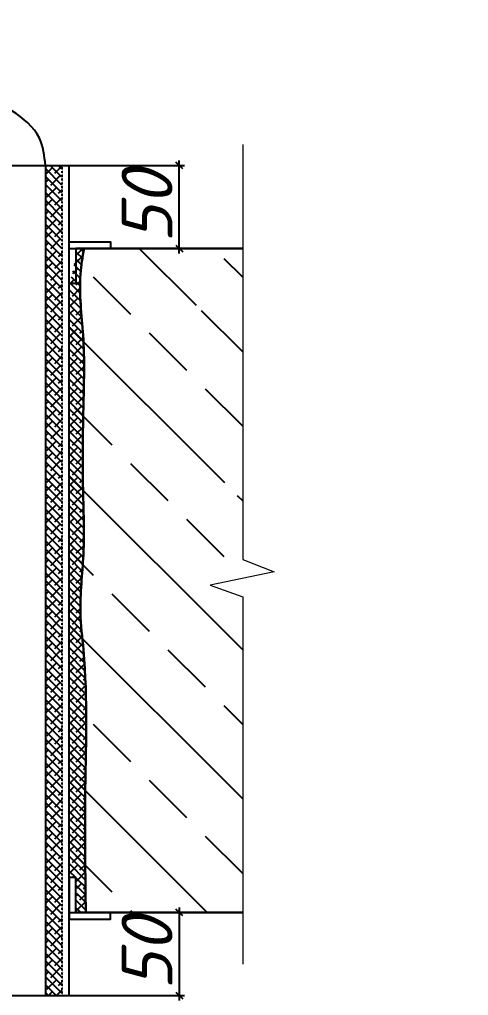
# Model space of a CAD drawing. Header units: millimetres. Extents: x -42533 to 645315, y 3457 to 82611.
# Drawn here: x 71058 to 72380, y 13483 to 16359 of the extents above; entities that cross this region are included whole.
import ezdxf
from ezdxf import colors
from ezdxf.entities.mleader import LeaderData, LeaderLine
from ezdxf.math import Vec2, Vec3

# ---------------------------------------------------------------- set-up
doc = ezdxf.new("R2010")
doc.units = ezdxf.units.MM
doc.linetypes.add('ШТРИХОВАЯ', pattern=[0.75, 0.5, -0.25])
doc.layers.add('PDF _Геометрия', color=7, linetype='Continuous')
doc.layers.add('ФВ-7', color=7, linetype='Continuous')
doc.layers.add('ЭМ_кабеленесущие конструкции', color=7, linetype='Continuous', lineweight=15)
doc.styles.add('ISOCPEUR', font='isocpeur.ttf', dxfattribs={"width": 0.85, "height": 275})
doc.styles.add('MYSTYLE', font='isocpeur.ttf', dxfattribs={"oblique": 15})
doc.dimstyles.new('1', dxfattribs={"dimtxt": 35, "dimasz": 20, "dimexe": 15, "dimexo": 0.625, "dimgap": 20, "dimtad": 1, "dimdec": 0, "dimtxsty": 'MYSTYLE', "dimblk": 'OBLIQUE', "dimcen": 0, "dimdle": 15, "dimadec": 0, "dimazin": 0, "dimtfac": 1, "dimtdec": 0, "dimtmove": 0, "dimatfit": 3, "dimldrblk": 'OBLIQUE', "dimfxl": 1, "dimarcsym": 0})

# ---------------------------------------------------------------- blocks, each defined once
blk = doc.blocks.new('_Oblique')
at = {"color": 0, "linetype": 'ByBlock', "lineweight": -2}
blk.add_line((-0.5, -0.5), (0.5, 0.5), dxfattribs=at)
blk = doc.blocks.new('*D754')
at = {"color": 0, "lineweight": -2, "transparency": 16777216}
for p, q in [((71528.2, 15669.3), (71528.2, 15943.9)), ((71204.3, 15928.9), (71543.2, 15928.9)), ((71204.3, 15684.3), (71543.2, 15684.3))]:
    blk.add_line(p, q, dxfattribs=at)
at = {"layer": 'Defpoints', "color": 0, "transparency": 16777216}
for p in [(71203.7, 15928.9), (71528.2, 15928.9), (71203.7, 15684.3)]:
    blk.add_point(p, dxfattribs=at)
at = {"color": 0, "lineweight": -2, "transparency": 16777216, "xscale": 20, "yscale": 20, "zscale": 20}
for p, rotation in [((71528.2, 15928.9), 90), ((71528.2, 15684.3), 270)]:
    blk.add_blockref('_Oblique', p, dxfattribs=dict(at, rotation=rotation))
at = {"color": 0, "transparency": 16777216, "insert": (71433.2, 15806.6), "char_height": 150, "attachment_point": 5, "rotation": 90, "style": 'MYSTYLE'}
blk.add_mtext('50', dxfattribs=at)
blk = doc.blocks.new('*D755')
at = {"color": 0, "lineweight": -2, "transparency": 16777216}
for p, q in [((71204.3, 13727.2), (71543.2, 13727.2)), ((71528.2, 13742.2), (71528.2, 13467.6)), ((71204.3, 13482.6), (71543.2, 13482.6))]:
    blk.add_line(p, q, dxfattribs=at)
at = {"layer": 'Defpoints', "color": 0, "transparency": 16777216}
for p in [(71203.7, 13727.2), (71203.7, 13482.6), (71528.2, 13482.6)]:
    blk.add_point(p, dxfattribs=at)
at = {"color": 0, "lineweight": -2, "transparency": 16777216, "xscale": 20, "yscale": 20, "zscale": 20}
for p, rotation in [((71528.2, 13727.2), 90), ((71528.2, 13482.6), 270)]:
    blk.add_blockref('_Oblique', p, dxfattribs=dict(at, rotation=rotation))
at = {"color": 0, "transparency": 16777216, "insert": (71433.2, 13604.9), "char_height": 150, "attachment_point": 5, "rotation": 90, "style": 'MYSTYLE'}
blk.add_mtext('50', dxfattribs=at)
blk = doc.blocks.new('_Dot')
at = {"color": 0, "linetype": 'ByBlock', "lineweight": -2}
blk.add_line((-0.5, 0), (-1, 0), dxfattribs=at)
at = {"color": 0, "linetype": 'ByBlock', "const_width": 0.5}
blk.add_lwpolyline([(-0.25, 0, 1), (0.25, 0, 1)], format="xyb", close=True, dxfattribs=at)

msp = doc.modelspace()

# ---------------------------------------------------------------- hatches: boundary and pattern name
h = msp.add_hatch()
h.set_pattern_fill('ANSI33', color=256, scale=48.926962, angle=90)
h.set_pattern_definition([(135, (336274.74, -582227.82), (-219.68832, -219.68832), []), (135, (336274.74, -582008.13), (-219.68832, -219.68832), [155.3431, -77.67155])])
h.paths.add_polyline_path([(67844.9, 13727.2), (68336.6, 13727.2), (68336.6, 14417.1), (68356.2, 14447.7), (68356.2, 15581.5), (68336.6, 15581.5), (68336.6, 15684.3), (70753.6, 15684.3), (67844.9, 15684.3), (67844.9, 14767.2), (67751.7, 14730.9), (67940.7, 14692.1), (67844.9, 14657.1)])
h.paths.add_polyline_path([(71619.2, 14985.7), (71808.2, 15024.5), (71715, 15060.7), (71715, 15684.3), (71223.3, 15684.3), (71223.3, 15581.5), (71203.7, 15581.5), (71203.7, 14417.1), (71223.3, 14417.1), (71223.3, 13727.2), (71489.9, 13727.2), (71715, 13727.2), (71715, 14950.7)])
h.paths.add_polyline_path([(71704.1, 15591.5), (71668.7, 15588), (71535.5, 15483.7), (71540.1, 15458.8)], flags=16)
at = {"layer": 'ФВ-7', "true_color": 0xf8991e}
h = msp.add_hatch(dxfattribs=at)
h.set_pattern_fill('ANSI38', color=30, scale=132.102797, angle=90)
h.set_pattern_definition([(135, (-14982.029, -441451.626), (-11.67634793, -11.67634793), []), (225, (-14982.029, -441451.626), (-11.67634793, -35.0290438), [41.282124, -24.7692744])])
h.paths.add_polyline_path([(71134, 15928.9), (71182.4, 15928.9), (71182.1, 13482.6), (71134, 13482.6)])
h = msp.add_hatch(dxfattribs=at)
h.set_pattern_fill('ANSI38', color=30, scale=4.892696, angle=90)
h.set_pattern_definition([(135, (298551.551, -573963.13), (-10.9844162, -10.9844162), []), (225, (298551.551, -573963.13), (-10.9844162, -32.9532486), [38.835776, -23.3014656])])
edge = h.paths.add_edge_path()
edge.add_spline(control_points=[(71223.3, 13727.2), (71228.1, 13829.4), (71223.3, 13809.6), (71223.3, 13830)], knot_values=[0, 0, 0, 0, 101.286799, 101.286799, 101.286799, 101.286799], degree=3, periodic=0)
edge.add_line((71203.7, 13830), (71203.7, 15562))
edge.add_spline(control_points=[(71228.2, 15684.3), (71231.3, 15685.9), (71237.8, 15689.3), (71244.4, 15686), (71247.8, 15684.3)], knot_values=[0, 0, 0, 0, 2.050617, 4.229367, 4.229367, 4.229367, 4.229367], degree=3, periodic=0)
edge.add_spline(control_points=[(71247.8, 15684.3), (71243.4, 15659.2), (71228.7, 15574.6), (71251.5, 15417), (71245.3, 15215), (71241.8, 14999.3), (71252.3, 14798.3), (71230.7, 14631.1), (71251.3, 14475.9), (71249.1, 14376.6), (71252.9, 13727.2)], knot_values=[0, 0, 0, 0, 15.574702, 52.457839, 96.343452, 139.52363, 184.729011, 219.515586, 242.149078, 280.307909, 280.307909, 280.307909, 280.307909], degree=3, periodic=0)

# ---------------------------------------------------------------- linework, layer by layer
at = {"color": 240, "true_color": 0xed1f24}
for points in [[(70966.4, 15928.9), (71203.7, 15928.9)], [(71203.7, 13482.6), (71203.7, 15928.9)], [(70966.4, 13482.6), (71203.7, 13482.6)]]:
    msp.add_lwpolyline(points, dxfattribs=at)
at = {"color": 6}
msp.add_lwpolyline([(71134, 15928.9), (71134, 13482.6)], dxfattribs=at)
at = {"color": 240, "linetype": 'ШТРИХОВАЯ', "ltscale": 0.2, "true_color": 0xed1f24}
msp.add_lwpolyline([(71183.1, 13482.6), (71182.8, 15928.9)], dxfattribs=at)
at = {"color": 5}
for points in [[(71223.3, 15684.3), (71223.3, 15581.5), (71203.7, 15581.5), (71203.7, 15703.8), (71326, 15703.8), (71326, 15684.3)], [(71223.3, 13727.2), (71223.3, 13829.9), (71203.7, 13829.9), (71203.7, 13707.6), (71326, 13707.6), (71326, 13727.2)]]:
    msp.add_lwpolyline(points, close=True, dxfattribs=at)
at = {"color": 6}
msp.add_open_spline([(71134, 15928.9), (71130.7, 15956.9), (71122.7, 16024), (71037.5, 16094.7), (70918.2, 16148), (70899.5, 16238.4), (70889.2, 16288.6), (70884.3, 16312.1), (70879.4, 16335.6), (70874.6, 16359.1)], degree=3, knots=[0, 0, 0, 0, 16.767943, 40.194007, 63.629346, 92.972254, 92.972254, 92.972254, 106.682178, 106.682178, 106.682178, 106.682178], dxfattribs=at)
at = {"layer": 'PDF _Геометрия', "lineweight": 13}
msp.add_lwpolyline([(71715, 15990.4), (71715, 14767.2), (71808.2, 14730.9), (71619.2, 14692.1), (71715, 14657.1), (71715, 13574.6)], dxfattribs=at)
at = {"layer": 'PDF _Геометрия', "lineweight": 30}
for points in [[(71715, 15684.3), (71223.3, 15684.3)], [(71715, 13727.2), (71223.3, 13727.2)]]:
    msp.add_lwpolyline(points, dxfattribs=at)
msp.add_spline([(71252.9, 13727.2), (71251.1, 14063.3), (71245.9, 14501), (71237.1, 14611.4), (71245.7, 14781.4), (71244.2, 15002.6), (71245.8, 15213.8), (71245, 15428.6), (71237.1, 15608.8), (71247.8, 15684.3)], degree=3, dxfattribs=at)

# ---------------------------------------------------------------- dimensions: what is measured, and where the dimension line sits
for base, p1, p2, picture, middle in [((71528.2, 15928.9), (71203.7, 15684.3), (71203.7, 15928.9), '*D754', (71528.2, 15806.6)), ((71528.2, 13482.6), (71203.7, 13727.2), (71203.7, 13482.6), '*D755', (71528.2, 13604.9))]:
    dim = msp.add_linear_dim(base=base, p1=p1, p2=p2, angle=90, text='50', dimstyle='1', override={"dimtxt": 150, "dimtmove": 1})
    dim.commit()
    dim.dimension.update_dxf_attribs({"geometry": picture, "text_midpoint": middle, "dimtype": 160})

# ---------------------------------------------------------------- leaders
at = {"layer": 'ЭМ_кабеленесущие конструкции', "lineweight": 5}
ml = msp.add_multileader_mtext('Standard', dxfattribs=at)
ml.set_content('Края трубы обрамить с обоих сторон ', color=256, style='ISOCPEUR')
ml.set_leader_properties()
ml.set_arrow_properties(name='DOT')
ml.build(insert=Vec2(0, 0))
ml.multileader.update_dxf_attribs({"text_left_attachment_type": 6, "text_right_attachment_type": 6, "dogleg_length": 0.00122, "arrow_head_size": 48.9, "scale": 10})
ctx = ml.context
ctx.base_point, ctx.scale, ctx.char_height, ctx.arrow_head_size, ctx.landing_gap_size, ctx.plane_origin = Vec3(71662.7, 12873.7), 10, 195.708, 48.9, 97.9, Vec3(75029.6, 14430.2)
ctx.left_attachment, ctx.right_attachment = 6, 6
notes = []
notes.append((ctx, [(0, (1, 1, 0), (71662.6, 12873.7), (1, 0), 0.0597, [(2, [(70610.5, 13482.6)], 0, [])])]))
ctx.mtext.insert, ctx.mtext.width, ctx.mtext.defined_height, ctx.mtext.flow_direction = Vec3(71760.5, 13128.1), 3505.37, 193, 5
for ctx, leaders in notes:
    for number, flags, end, landing, length, lines in leaders:
        leader = LeaderData()
        leader.index, (leader.has_last_leader_line, leader.has_dogleg_vector, leader.attachment_direction) = number, flags
        leader.last_leader_point, leader.dogleg_vector, leader.dogleg_length = Vec3(end), Vec3(landing), length
        for number, points, colour, breaks in lines:
            line = LeaderLine()
            line.index, line.vertices, line.color, line.breaks = number, Vec3.list(points), colors.encode_raw_color(colour), breaks
            leader.lines.append(line)
        ctx.leaders.append(leader)

doc.saveas('drawing.dxf')
